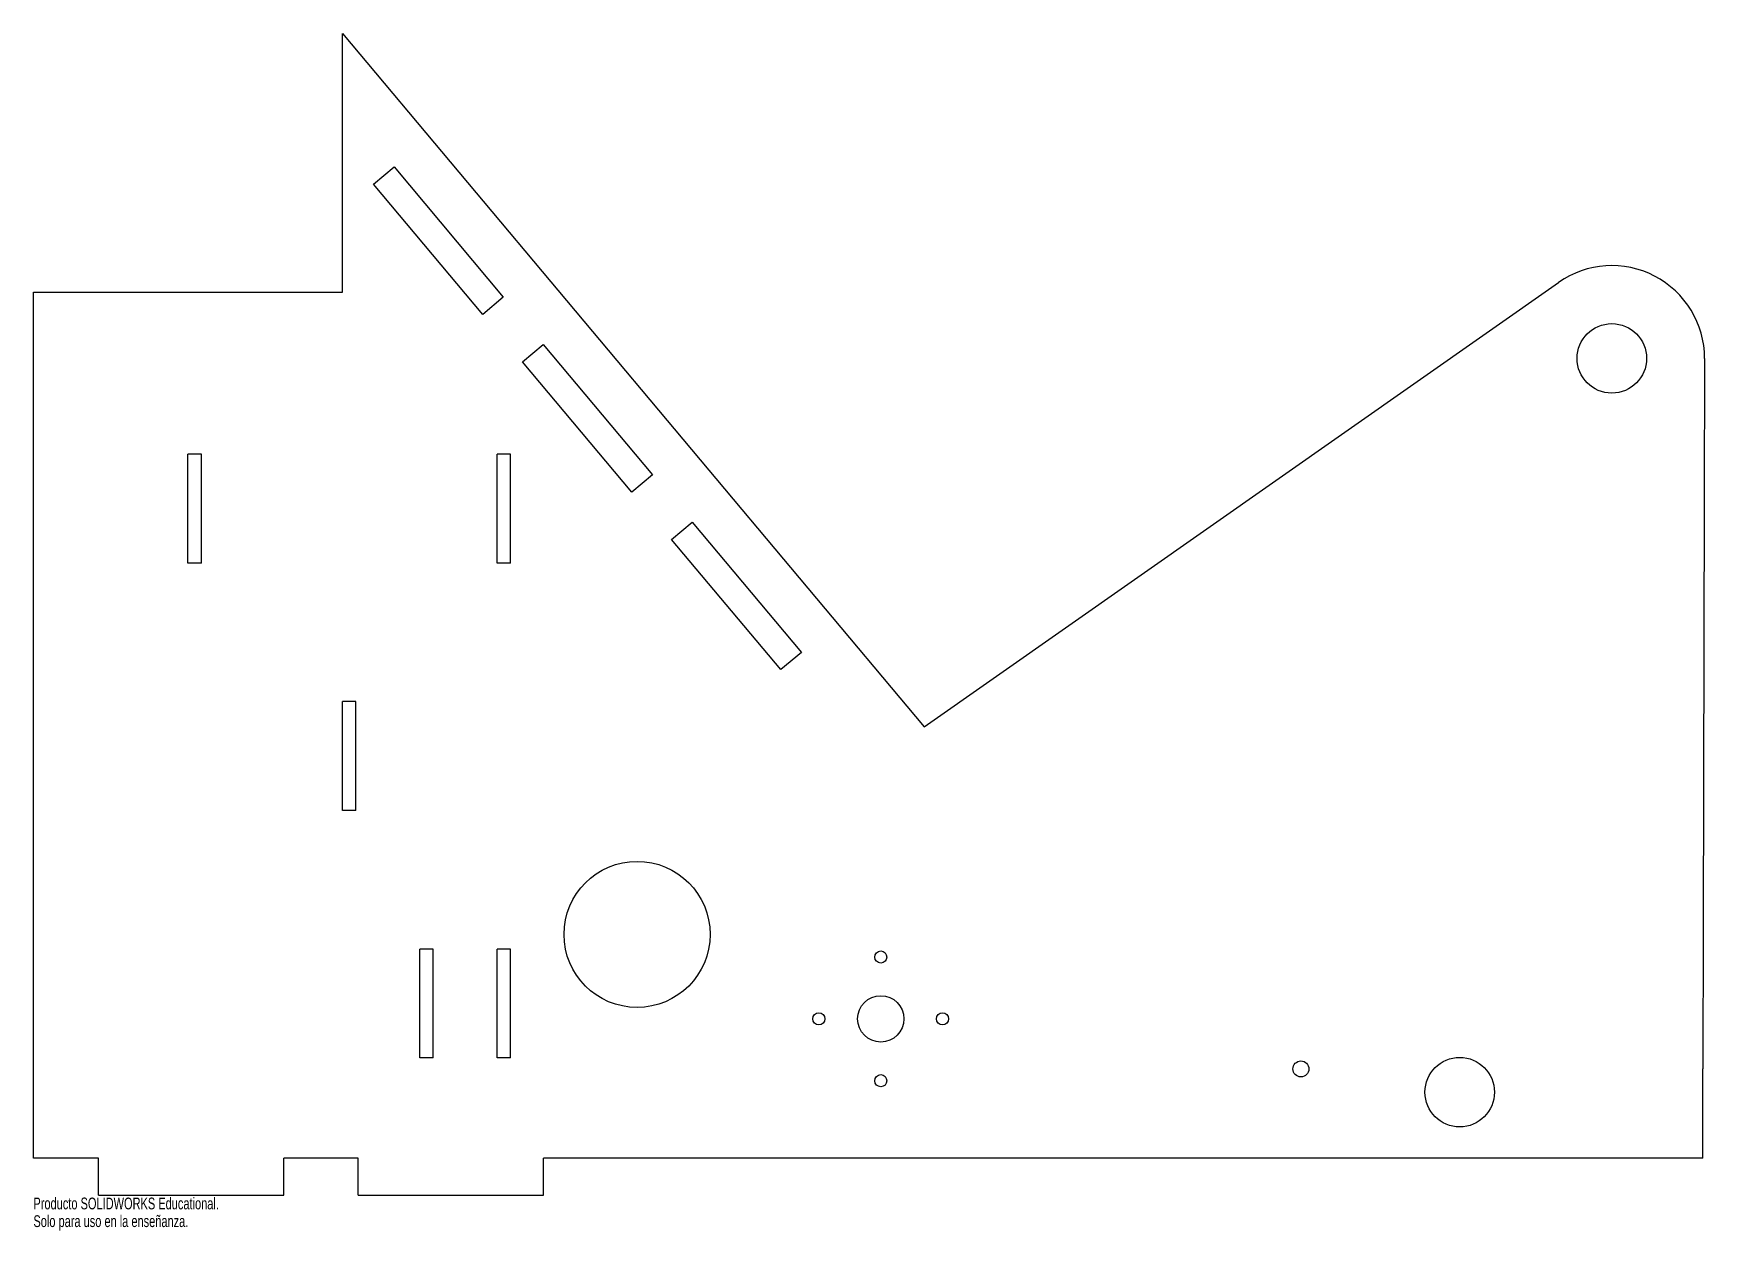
# Model space of a CAD drawing. Header units: inches. Extents: x -15 to 12, y 1.4 to 20.7.
import ezdxf

# ---------------------------------------------------------------- set-up
doc = ezdxf.new("R2010")
doc.units = ezdxf.units.IN
doc.header["$MEASUREMENT"] = 0
doc.styles.add('SLDTEXTSTYLE0', font='TXT', dxfattribs={"width": 0.7})

msp = doc.modelspace()

# ---------------------------------------------------------------- linework, layer by layer
at = {"color": 7, "linetype": 'Continuous', "lineweight": 25}
for p, q in [((-10, 20.746), (-0.593, 9.535)), ((-10, 16.56), (-10, 20.746)), ((-9.5, 18.31), (-9.168, 18.588)), ((-9.168, 18.588), (-7.401, 16.481)), ((-7.732, 16.203), (-9.5, 18.31)), ((-15, 16.56), (-10, 16.56)), ((-15, 2.56), (-15, 16.56)), ((-0.593, 9.535), (9.668, 16.72)), ((-7.401, 16.481), (-7.732, 16.203)), ((-7.09, 15.437), (-6.758, 15.715)), ((-6.758, 15.715), (-4.99, 13.609)), ((-5.322, 13.33), (-7.09, 15.437)), ((12.028, 15.491), (12, 4)), ((-12.5, 12.18), (-12.5, 13.94)), ((-12.283, 13.94), (-12.5, 13.94)), ((-12.283, 12.18), (-12.283, 13.94)), ((-7.5, 12.18), (-7.5, 13.94)), ((-7.283, 13.94), (-7.5, 13.94)), ((-7.283, 12.18), (-7.283, 13.94)), ((-4.99, 13.609), (-5.322, 13.33)), ((-4.679, 12.564), (-4.347, 12.843)), ((-4.347, 12.843), (-2.58, 10.736)), ((-2.911, 10.458), (-4.679, 12.564)), ((-12.283, 12.18), (-12.5, 12.18)), ((-7.283, 12.18), (-7.5, 12.18)), ((-2.58, 10.736), (-2.911, 10.458)), ((-10, 8.18), (-10, 9.94)), ((-9.783, 9.94), (-10, 9.94)), ((-9.783, 8.18), (-9.783, 9.94)), ((-9.783, 8.18), (-10, 8.18)), ((-8.75, 4.18), (-8.75, 5.94)), ((-8.533, 5.94), (-8.75, 5.94)), ((-8.533, 4.18), (-8.533, 5.94)), ((-7.5, 4.18), (-7.5, 5.94)), ((-7.283, 5.94), (-7.5, 5.94)), ((-7.283, 4.18), (-7.283, 5.94)), ((-8.533, 4.18), (-8.75, 4.18)), ((-7.283, 4.18), (-7.5, 4.18)), ((12, 2.56), (12, 4)), ((-13.95, 2.56), (-15, 2.56)), ((-13.95, 1.96), (-13.95, 2.56)), ((-10.95, 1.96), (-10.95, 2.56)), ((-9.75, 2.56), (-10.95, 2.56)), ((-9.75, 1.96), (-9.75, 2.56)), ((-6.75, 1.96), (-6.75, 2.56)), ((12, 2.56), (-6.75, 2.56)), ((-13.95, 1.96), (-10.95, 1.96)), ((-9.75, 1.96), (-6.75, 1.96))]:
    msp.add_line(p, q, dxfattribs=at)
for centre, radius in [((10.528, 15.491), 0.562), ((-5.237, 6.176), 1.181), ((-1.296, 5.81), 0.098), ((-1.296, 4.81), 0.375), ((-2.296, 4.81), 0.098), ((-0.296, 4.81), 0.098), ((5.5, 4), 0.129), ((8.068, 3.625), 0.562), ((-1.296, 3.81), 0.098)]:
    msp.add_circle(centre, radius, dxfattribs=at)
msp.add_arc((10.528, 15.491), 1.5, 0, 125, dxfattribs=at)

# ---------------------------------------------------------------- texts
at = {"color": 7, "linetype": 'Continuous', "char_height": 0.1903, "attachment_point": 1, "style": 'SLDTEXTSTYLE0'}
for s, insert in [('Producto SOLIDWORKS Educational.', (-15, 1.92)), ('Solo para uso en la enseñanza.', (-15, 1.634))]:
    msp.add_mtext(s, dxfattribs=dict(at, insert=insert))

doc.saveas('drawing.dxf')
